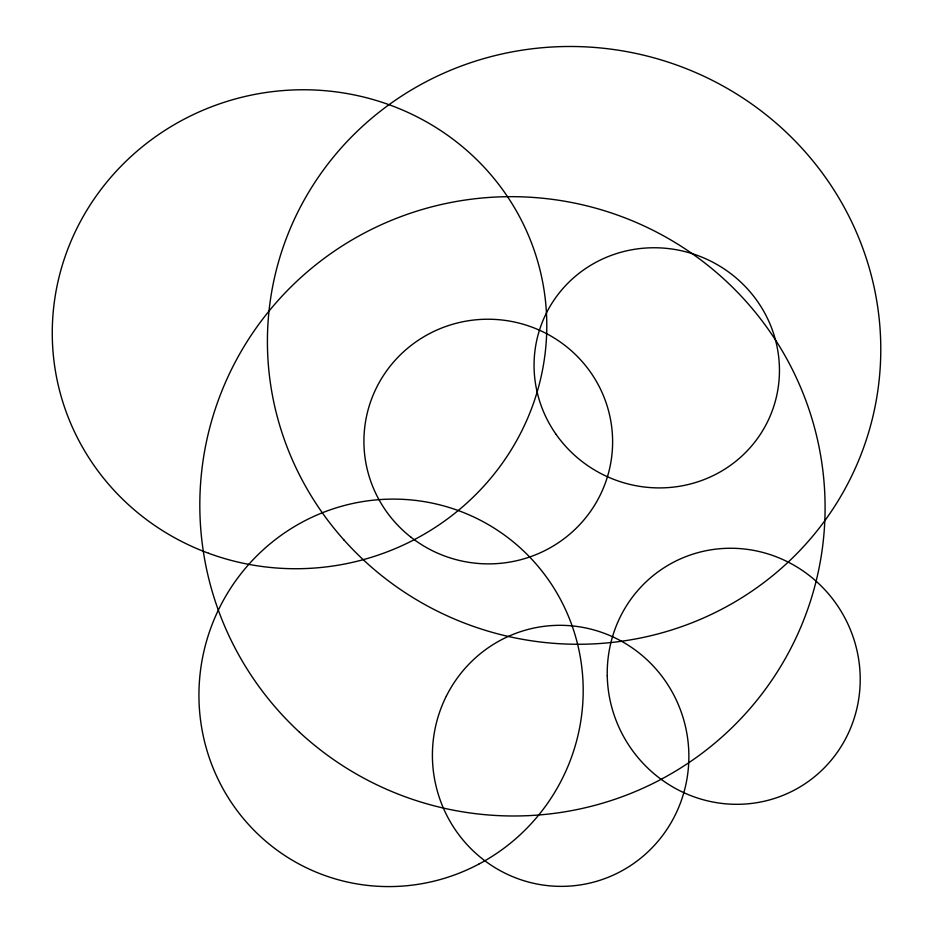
<?xml version="1.0" encoding="UTF-8"?>
<svg xmlns="http://www.w3.org/2000/svg" width="933" height="933" viewBox="0 0 933 933"><rect width="100%" height="100%" fill="white"/><g stroke="black" fill="none" stroke-linecap="round" stroke-linejoin="round"><path stroke-width="1.4" d="M344.195 540.242A307.155 298.408 13.5 0 0 864.833 444.213A307.155 298.408 13.5 0 0 513.243 51.677A307.155 298.408 13.5 0 0 344.195 540.242M607.255 675.854A128.976 125.523 58.2 0 0 799.254 787.37A128.976 125.523 58.2 0 0 794.648 565.62A128.976 125.523 58.2 0 0 607.255 675.854M411.138 537.338A124.369 122.328 4.1 0 0 611.302 459.572A124.369 122.328 4.1 0 0 442.347 327.763A124.369 122.328 4.1 0 0 411.138 537.338M208.56 553.257A247.677 239.046 -12.8 0 0 544.126 290.548A247.677 239.046 -12.8 0 0 145.886 143.915A247.677 239.046 -12.8 0 0 208.56 553.257M299.481 732.195A312.765 309.546 11.2 0 0 817.156 576.851A312.765 309.546 11.2 0 0 420.725 209.937A312.765 309.546 11.2 0 0 299.481 732.195M556.103 434.393A123.226 119.541 22.3 0 0 767.859 421.098A123.226 119.541 22.3 0 0 646.289 248.003A123.226 119.541 22.3 0 0 556.103 434.393M446.312 696.181A130.562 128.183 82.5 0 0 567.532 886.21A130.562 128.183 82.5 0 0 668.086 685.125A130.562 128.183 82.5 0 0 446.312 696.181M478.734 864.168A194.344 191.522 -62.4 0 0 495.295 528.848A194.344 191.522 -62.4 0 0 199.172 685.522A194.344 191.522 -62.4 0 0 478.734 864.168"/></g></svg>
